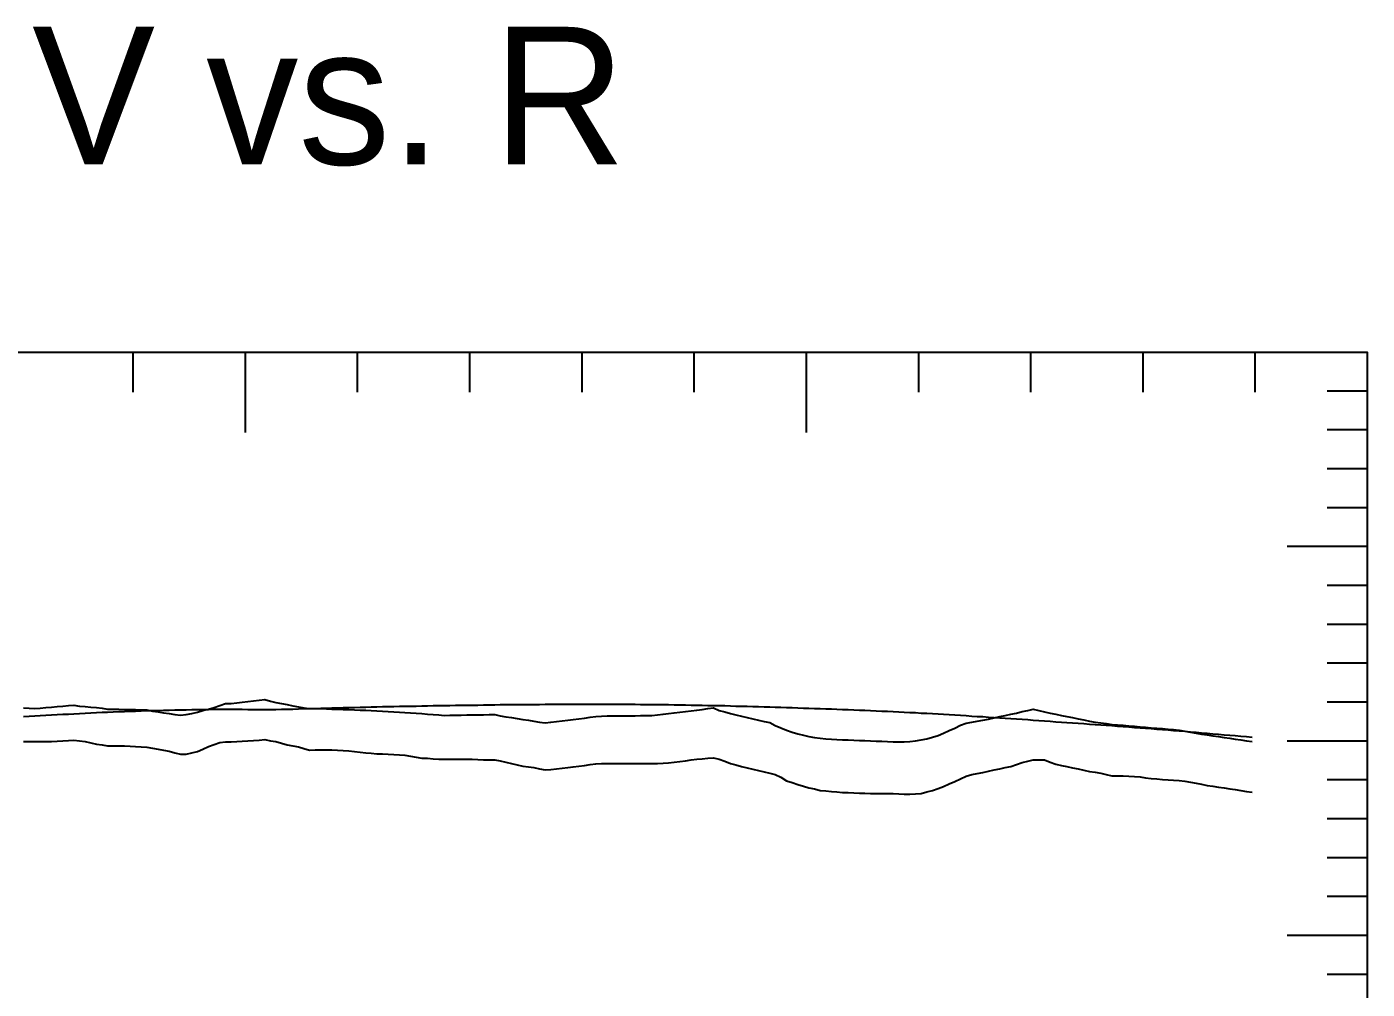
# Model space of a CAD drawing. Extents: x -35 to 191, y -35 to 135.
# Drawn here: x 72.2 to 179.2, y 57.8 to 134.7 of the extents above; entities that cross this region are included whole.
import ezdxf

# ---------------------------------------------------------------- set-up
doc = ezdxf.new("R2010")
doc.units = 0

msp = doc.modelspace()

# ---------------------------------------------------------------- linework, layer by layer
at = {"color": 0}
for p, q in [((80.64, 108.73), (80.64, 105.53)), ((89.6, 108.73), (89.6, 102.33)), ((98.56, 108.73), (98.56, 105.53)), ((107.52, 108.73), (107.52, 105.53)), ((116.48, 108.73), (116.48, 105.53)), ((125.44, 108.73), (125.44, 105.53)), ((134.4, 108.73), (134.4, 102.33)), ((143.36, 108.73), (143.36, 105.53)), ((152.32, 108.73), (152.32, 105.53)), ((161.28, 108.73), (161.28, 105.53)), ((170.24, 108.73), (170.24, 105.53)), ((179.2, 108.73), (179.2, 102.33)), ((179.2, 105.62), (176, 105.62)), ((179.2, 102.52), (176, 102.52)), ((179.2, 99.41), (176, 99.41)), ((179.2, 96.3), (176, 96.3)), ((179.2, 93.2), (172.8, 93.2)), ((179.2, 90.09), (176, 90.09)), ((179.2, 86.98), (176, 86.98)), ((179.2, 83.88), (176, 83.88)), ((179.2, 80.77), (176, 80.77)), ((179.2, 77.67), (172.8, 77.67)), ((179.2, 74.56), (176, 74.56)), ((179.2, 71.45), (176, 71.45)), ((179.2, 68.35), (176, 68.35)), ((179.2, 65.24), (176, 65.24)), ((179.2, 62.13), (172.8, 62.13)), ((179.2, 59.03), (176, 59.03))]:
    msp.add_line(p, q, dxfattribs=at)
msp.add_lwpolyline([(0, 0), (0, 108.73), (179.2, 108.73), (179.2, 0)], close=True, dxfattribs=at)
at = {"color": 4}
msp.add_lwpolyline([(71.9, 80.33), (72.35, 80.31), (72.8, 80.28), (73.25, 80.29), (73.7, 80.34), (74.14, 80.38), (74.59, 80.42), (75.04, 80.47), (75.49, 80.51), (75.94, 80.55), (76.38, 80.47), (76.83, 80.42), (77.28, 80.38), (77.73, 80.34), (78.18, 80.29), (78.62, 80.23), (79.07, 80.22), (79.52, 80.21), (79.97, 80.2), (80.42, 80.19), (80.86, 80.18), (81.31, 80.17), (81.76, 80.16), (82.21, 80.07), (82.66, 80), (83.1, 79.93), (83.55, 79.87), (84, 79.8), (84.45, 79.74), (84.9, 79.79), (85.34, 79.88), (85.79, 79.99), (86.24, 80.1), (86.69, 80.23), (87.14, 80.36), (87.58, 80.51), (88.03, 80.66), (88.48, 80.68), (88.93, 80.73), (89.38, 80.78), (89.82, 80.83), (90.27, 80.88), (90.72, 80.93), (91.17, 80.99), (91.62, 80.86), (92.06, 80.76), (92.51, 80.67), (92.96, 80.58), (93.41, 80.49), (93.86, 80.41), (94.3, 80.33), (94.75, 80.28), (95.2, 80.27), (95.65, 80.26), (96.1, 80.24), (96.54, 80.23), (96.99, 80.22), (97.44, 80.2), (97.89, 80.18), (98.34, 80.17), (98.78, 80.15), (99.23, 80.13), (99.68, 80.11), (100.13, 80.09), (100.58, 80.06), (101.02, 80.04), (101.47, 80.01), (101.92, 79.98), (102.37, 79.96), (102.82, 79.92), (103.26, 79.89), (103.71, 79.86), (104.16, 79.82), (104.61, 79.79), (105.06, 79.76), (105.5, 79.72), (105.95, 79.75), (106.4, 79.75), (106.85, 79.75), (107.3, 79.76), (107.74, 79.76), (108.19, 79.77), (108.64, 79.77), (109.09, 79.78), (109.54, 79.78), (109.98, 79.69), (110.43, 79.61), (110.88, 79.54), (111.33, 79.46), (111.78, 79.39), (112.22, 79.33), (112.67, 79.26), (113.12, 79.19), (113.57, 79.13), (114.02, 79.19), (114.46, 79.23), (114.91, 79.28), (115.36, 79.33), (115.81, 79.39), (116.26, 79.45), (116.7, 79.51), (117.15, 79.57), (117.6, 79.62), (118.05, 79.67), (118.5, 79.68), (118.94, 79.68), (119.39, 79.68), (119.84, 79.68), (120.29, 79.69), (120.74, 79.69), (121.18, 79.7), (121.63, 79.71), (122.08, 79.72), (122.53, 79.76), (122.98, 79.82), (123.42, 79.87), (123.87, 79.93), (124.32, 79.98), (124.77, 80.03), (125.22, 80.09), (125.66, 80.15), (126.11, 80.2), (126.56, 80.26), (127.01, 80.32), (127.46, 80.12), (127.9, 80), (128.35, 79.88), (128.8, 79.76), (129.25, 79.65), (129.7, 79.54), (130.14, 79.44), (130.59, 79.34), (131.04, 79.24), (131.49, 79.14), (131.94, 78.91), (132.38, 78.72), (132.83, 78.55), (133.28, 78.39), (133.73, 78.26), (134.18, 78.14), (134.62, 78.04), (135.07, 77.95), (135.52, 77.89), (135.97, 77.84), (136.42, 77.81), (136.86, 77.79), (137.31, 77.77), (137.76, 77.76), (138.21, 77.74), (138.66, 77.72), (139.1, 77.71), (139.55, 77.69), (140, 77.67), (140.45, 77.65), (140.9, 77.64), (141.34, 77.62), (141.79, 77.6), (142.24, 77.61), (142.69, 77.64), (143.14, 77.69), (143.58, 77.77), (144.03, 77.86), (144.48, 77.97), (144.93, 78.11), (145.38, 78.3), (145.82, 78.5), (146.27, 78.71), (146.72, 78.94), (147.17, 79.09), (147.62, 79.17), (148.06, 79.26), (148.51, 79.34), (148.96, 79.43), (149.41, 79.52), (149.86, 79.62), (150.3, 79.71), (150.75, 79.81), (151.2, 79.91), (151.65, 80.02), (152.1, 80.12), (152.54, 80.23), (152.99, 80.1), (153.44, 80), (153.89, 79.91), (154.34, 79.81), (154.78, 79.72), (155.23, 79.63), (155.68, 79.54), (156.13, 79.45), (156.58, 79.36), (157.02, 79.27), (157.47, 79.18), (157.92, 79.12), (158.37, 79.06), (158.82, 79), (159.26, 78.97), (159.71, 78.93), (160.16, 78.89), (160.61, 78.85), (161.06, 78.81), (161.5, 78.77), (161.95, 78.73), (162.4, 78.7), (162.85, 78.66), (163.3, 78.62), (163.74, 78.58), (164.19, 78.53), (164.64, 78.45), (165.09, 78.37), (165.54, 78.3), (165.98, 78.23), (166.43, 78.16), (166.88, 78.09), (167.33, 78.03), (167.78, 77.96), (168.22, 77.89), (168.67, 77.83), (169.12, 77.77), (169.57, 77.7), (170.02, 77.64)], dxfattribs=at)
at = {"color": 3}
for points in [[(71.9, 79.63), (72.35, 79.66), (72.8, 79.69), (73.25, 79.71), (73.7, 79.74), (74.14, 79.76), (74.59, 79.79), (75.04, 79.81), (75.49, 79.83), (75.94, 79.85), (76.38, 79.88), (76.83, 79.9), (77.28, 79.92), (77.73, 79.95), (78.18, 79.97), (78.62, 79.99), (79.07, 80), (79.52, 80.02), (79.97, 80.04), (80.42, 80.06), (80.86, 80.07), (81.31, 80.09), (81.76, 80.1), (82.21, 80.11), (82.66, 80.12), (83.1, 80.13), (83.55, 80.15), (84, 80.16), (84.45, 80.16), (84.9, 80.17), (85.34, 80.18), (85.79, 80.19), (86.24, 80.2), (86.69, 80.2), (87.14, 80.21), (87.58, 80.21), (88.03, 80.21), (88.48, 80.21), (88.93, 80.21), (89.38, 80.21), (89.82, 80.2), (90.27, 80.2), (90.72, 80.2), (91.17, 80.2), (91.62, 80.2), (92.06, 80.2), (92.51, 80.21), (92.96, 80.22), (93.41, 80.23), (93.86, 80.24), (94.3, 80.26), (94.75, 80.27), (95.2, 80.28), (95.65, 80.29), (96.1, 80.3), (96.54, 80.32), (96.99, 80.33), (97.44, 80.34), (97.89, 80.35), (98.34, 80.36), (98.78, 80.37), (99.23, 80.39), (99.68, 80.4), (100.13, 80.41), (100.58, 80.42), (101.02, 80.43), (101.47, 80.44), (101.92, 80.45), (102.37, 80.46), (102.82, 80.47), (103.26, 80.47), (103.71, 80.48), (104.16, 80.49), (104.61, 80.5), (105.06, 80.51), (105.5, 80.51), (105.95, 80.52), (106.4, 80.53), (106.85, 80.54), (107.3, 80.54), (107.74, 80.55), (108.19, 80.55), (108.64, 80.56), (109.09, 80.57), (109.54, 80.57), (109.98, 80.58), (110.43, 80.58), (110.88, 80.59), (111.33, 80.59), (111.78, 80.59), (112.22, 80.6), (112.67, 80.6), (113.12, 80.6), (113.57, 80.61), (114.02, 80.61), (114.46, 80.61), (114.91, 80.61), (115.36, 80.62), (115.81, 80.62), (116.26, 80.62), (116.7, 80.62), (117.15, 80.62), (117.6, 80.62), (118.05, 80.62), (118.5, 80.62), (118.94, 80.62), (119.39, 80.62), (119.84, 80.61), (120.29, 80.61), (120.74, 80.61), (121.18, 80.6), (121.63, 80.6), (122.08, 80.59), (122.53, 80.59), (122.98, 80.58), (123.42, 80.58), (123.87, 80.57), (124.32, 80.56), (124.77, 80.56), (125.22, 80.55), (125.66, 80.54), (126.11, 80.53), (126.56, 80.52), (127.01, 80.52), (127.46, 80.51), (127.9, 80.5), (128.35, 80.49), (128.8, 80.47), (129.25, 80.46), (129.7, 80.45), (130.14, 80.44), (130.59, 80.43), (131.04, 80.41), (131.49, 80.4), (131.94, 80.39), (132.38, 80.37), (132.83, 80.36), (133.28, 80.34), (133.73, 80.33), (134.18, 80.31), (134.62, 80.3), (135.07, 80.28), (135.52, 80.27), (135.97, 80.25), (136.42, 80.24), (136.86, 80.22), (137.31, 80.2), (137.76, 80.18), (138.21, 80.17), (138.66, 80.15), (139.1, 80.13), (139.55, 80.11), (140, 80.09), (140.45, 80.07), (140.9, 80.05), (141.34, 80.03), (141.79, 80.01), (142.24, 79.98), (142.69, 79.96), (143.14, 79.94), (143.58, 79.91), (144.03, 79.89), (144.48, 79.86), (144.93, 79.84), (145.38, 79.81), (145.82, 79.78), (146.27, 79.76), (146.72, 79.73), (147.17, 79.7), (147.62, 79.67), (148.06, 79.64), (148.51, 79.62), (148.96, 79.59), (149.41, 79.56), (149.86, 79.53), (150.3, 79.5), (150.75, 79.47), (151.2, 79.44), (151.65, 79.41), (152.1, 79.38), (152.54, 79.34), (152.99, 79.31), (153.44, 79.28), (153.89, 79.25), (154.34, 79.21), (154.78, 79.18), (155.23, 79.15), (155.68, 79.12), (156.13, 79.09), (156.58, 79.06), (157.02, 79.02), (157.47, 78.99), (157.92, 78.96), (158.37, 78.93), (158.82, 78.9), (159.26, 78.86), (159.71, 78.83), (160.16, 78.8), (160.61, 78.76), (161.06, 78.73), (161.5, 78.7), (161.95, 78.66), (162.4, 78.63), (162.85, 78.59), (163.3, 78.56), (163.74, 78.52), (164.19, 78.48), (164.64, 78.45), (165.09, 78.41), (165.54, 78.37), (165.98, 78.33), (166.43, 78.3), (166.88, 78.26), (167.33, 78.22), (167.78, 78.18), (168.22, 78.15), (168.67, 78.11), (169.12, 78.07), (169.57, 78.03), (170.02, 77.99)], [(71.9, 77.64), (72.35, 77.63), (72.8, 77.63), (73.25, 77.63), (73.7, 77.63), (74.14, 77.64), (74.59, 77.66), (75.04, 77.68), (75.49, 77.71), (75.94, 77.73), (76.38, 77.68), (76.83, 77.63), (77.28, 77.52), (77.73, 77.41), (78.18, 77.36), (78.62, 77.3), (79.07, 77.29), (79.52, 77.29), (79.97, 77.28), (80.42, 77.26), (80.86, 77.24), (81.31, 77.21), (81.76, 77.19), (82.21, 77.1), (82.66, 77.02), (83.1, 76.93), (83.55, 76.85), (84, 76.73), (84.45, 76.62), (84.9, 76.62), (85.34, 76.73), (85.79, 76.84), (86.24, 77.03), (86.69, 77.23), (87.14, 77.4), (87.58, 77.56), (88.03, 77.6), (88.48, 77.62), (88.93, 77.64), (89.38, 77.66), (89.82, 77.68), (90.27, 77.72), (90.72, 77.75), (91.17, 77.79), (91.62, 77.7), (92.06, 77.64), (92.51, 77.51), (92.96, 77.38), (93.41, 77.29), (93.86, 77.2), (94.3, 77.07), (94.75, 76.95), (95.2, 76.96), (95.65, 76.96), (96.1, 76.96), (96.54, 76.96), (96.99, 76.94), (97.44, 76.92), (97.89, 76.9), (98.34, 76.84), (98.78, 76.78), (99.23, 76.74), (99.68, 76.7), (100.13, 76.66), (100.58, 76.65), (101.02, 76.63), (101.47, 76.6), (101.92, 76.56), (102.37, 76.53), (102.82, 76.46), (103.26, 76.38), (103.71, 76.31), (104.16, 76.29), (104.61, 76.25), (105.06, 76.22), (105.5, 76.23), (105.95, 76.23), (106.4, 76.23), (106.85, 76.23), (107.3, 76.23), (107.74, 76.21), (108.19, 76.2), (108.64, 76.18), (109.09, 76.18), (109.54, 76.18), (109.98, 76.1), (110.43, 75.99), (110.88, 75.88), (111.33, 75.77), (111.78, 75.66), (112.22, 75.61), (112.67, 75.55), (113.12, 75.46), (113.57, 75.38), (114.02, 75.4), (114.46, 75.44), (114.91, 75.5), (115.36, 75.56), (115.81, 75.62), (116.26, 75.67), (116.7, 75.73), (117.15, 75.79), (117.6, 75.86), (118.05, 75.89), (118.5, 75.89), (118.94, 75.89), (119.39, 75.89), (119.84, 75.89), (120.29, 75.89), (120.74, 75.89), (121.18, 75.89), (121.63, 75.89), (122.08, 75.89), (122.53, 75.89), (122.98, 75.91), (123.42, 75.93), (123.87, 75.98), (124.32, 76.03), (124.77, 76.09), (125.22, 76.16), (125.66, 76.21), (126.11, 76.26), (126.56, 76.3), (127.01, 76.34), (127.46, 76.21), (127.9, 76.06), (128.35, 75.89), (128.8, 75.76), (129.25, 75.64), (129.7, 75.54), (130.14, 75.43), (130.59, 75.31), (131.04, 75.2), (131.49, 75.1), (131.94, 75), (132.38, 74.78), (132.83, 74.5), (133.28, 74.35), (133.73, 74.21), (134.18, 74.07), (134.62, 73.93), (135.07, 73.84), (135.52, 73.73), (135.97, 73.7), (136.42, 73.65), (136.86, 73.61), (137.31, 73.57), (137.76, 73.55), (138.21, 73.54), (138.66, 73.52), (139.1, 73.5), (139.55, 73.48), (140, 73.48), (140.45, 73.48), (140.9, 73.48), (141.34, 73.48), (141.79, 73.46), (142.24, 73.44), (142.69, 73.42), (143.14, 73.46), (143.58, 73.48), (144.03, 73.61), (144.48, 73.72), (144.93, 73.88), (145.38, 74.05), (145.82, 74.24), (146.27, 74.43), (146.72, 74.64), (147.17, 74.86), (147.62, 74.99), (148.06, 75.07), (148.51, 75.16), (148.96, 75.26), (149.41, 75.36), (149.86, 75.45), (150.3, 75.55), (150.75, 75.65), (151.2, 75.81), (151.65, 75.95), (152.1, 76.06), (152.54, 76.17), (152.99, 76.18), (153.44, 76.18), (153.89, 75.97), (154.34, 75.83), (154.78, 75.72), (155.23, 75.63), (155.68, 75.54), (156.13, 75.45), (156.58, 75.34), (157.02, 75.23), (157.47, 75.18), (157.92, 75.11), (158.37, 75), (158.82, 74.9), (159.26, 74.9), (159.71, 74.88), (160.16, 74.86), (160.61, 74.84), (161.06, 74.8), (161.5, 74.74), (161.95, 74.68), (162.4, 74.64), (162.85, 74.6), (163.3, 74.57), (163.74, 74.55), (164.19, 74.51), (164.64, 74.46), (165.09, 74.39), (165.54, 74.31), (165.98, 74.22), (166.43, 74.13), (166.88, 74.06), (167.33, 73.99), (167.78, 73.93), (168.22, 73.86), (168.67, 73.79), (169.12, 73.72), (169.57, 73.64), (170.02, 73.59)]]:
    msp.add_lwpolyline(points, dxfattribs=at)

# ---------------------------------------------------------------- texts
at = {"color": 0}
msp.add_text('V vs. R', height=11, dxfattribs=at).set_placement((72.6, 123.73))

doc.saveas('drawing.dxf')
